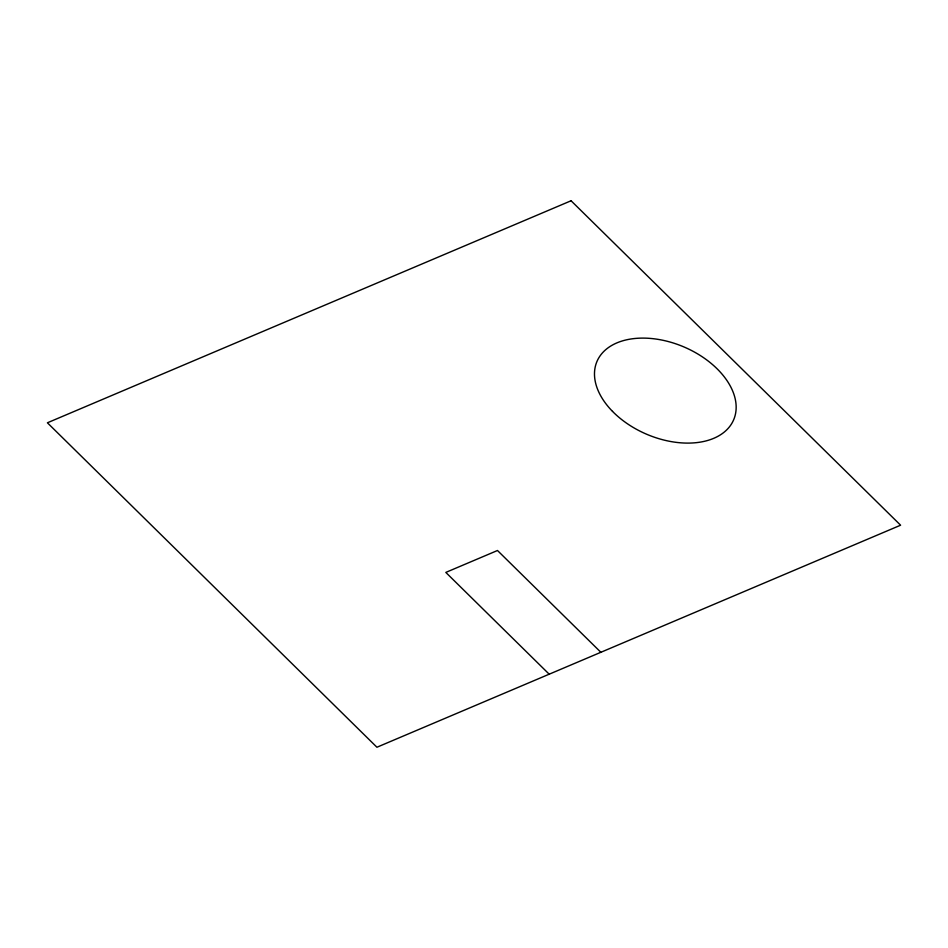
<?xml version="1.0" encoding="UTF-8"?>
<svg xmlns="http://www.w3.org/2000/svg" width="948" height="948" viewBox="0 0 948 948"><rect width="100%" height="100%" fill="white"/><g stroke="black" fill="none" stroke-linecap="round" stroke-linejoin="round"><path stroke-width="1.42" d="M600.866 652.283L497.487 550.504L445.809 572.414L549.188 674.194M571.075 200.763L47.4 422.796L376.925 747.237L900.6 525.204L571.075 200.763M612.503 411.373A74.311 47.471 23.1 0 0 732.614 421.979A74.311 47.471 23.1 0 0 650.838 338.46A74.311 47.471 23.1 0 0 612.503 411.373"/></g></svg>
